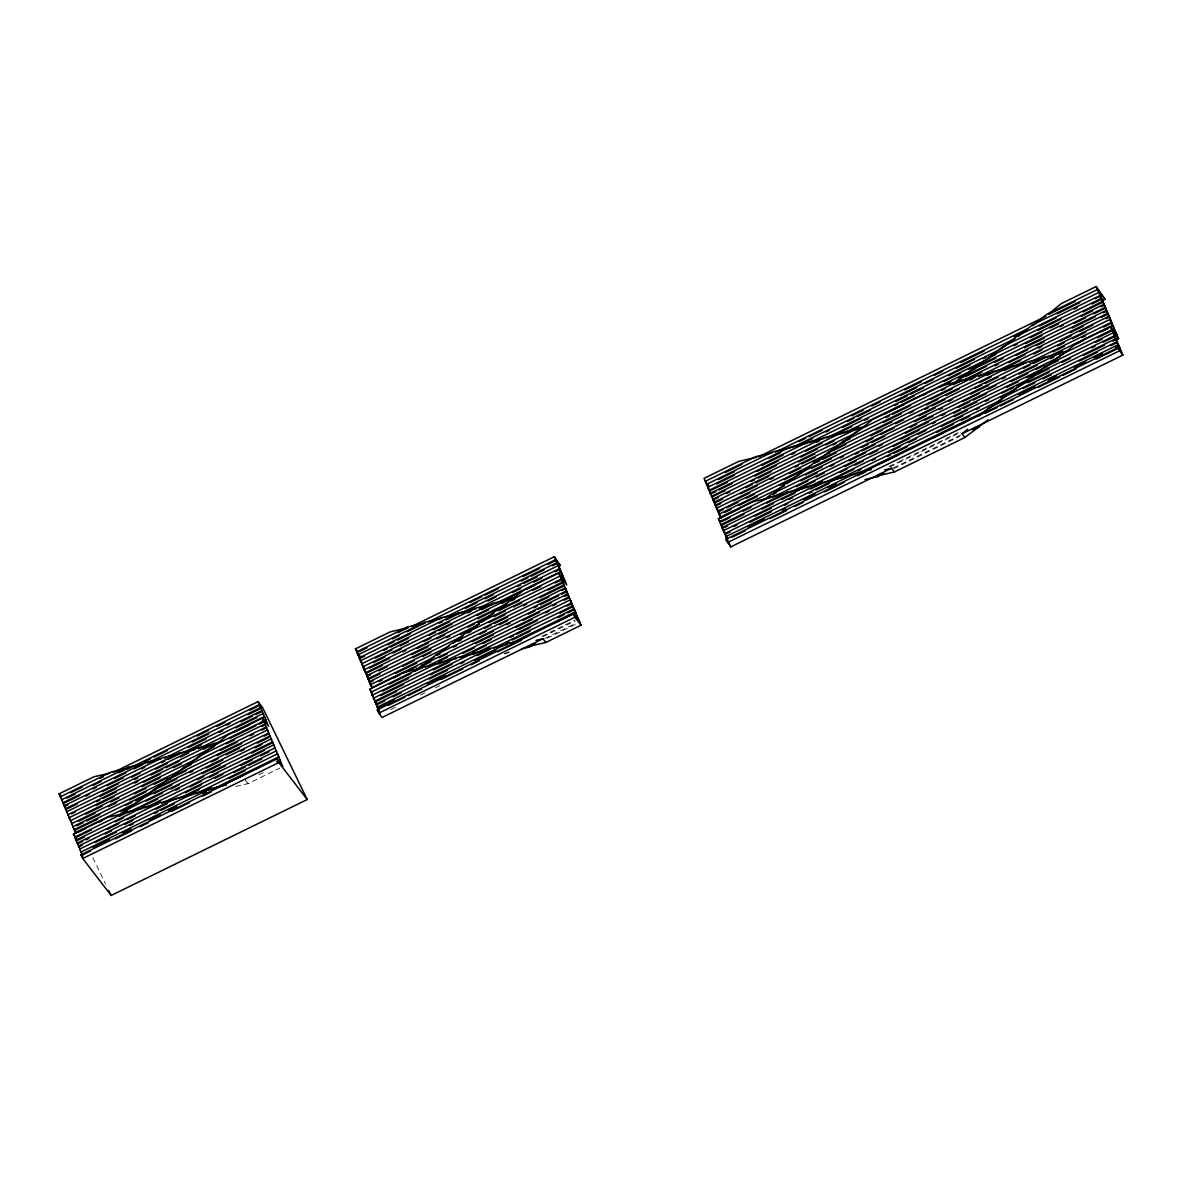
<?xml version="1.0" encoding="UTF-8"?>
<svg xmlns="http://www.w3.org/2000/svg" width="1182" height="1182" viewBox="0 0 1182 1182"><rect width="100%" height="100%" fill="white"/><g stroke="black" fill="none" stroke-linecap="round" stroke-linejoin="round"><path stroke-width="0.75" stroke-dasharray="5 3.75" d="M390.769 709.599L397.359 706.378M420.437 695.09L425.387 692.667M435.272 687.835L440.221 685.412M504.507 653.971L509.442 651.548M258.799 774.771L263.704 772.378M542.036 636.226L574.777 620.151M888.997 466.506L897.759 462.162M898.793 461.719L960.892 431.341M542.922 636.699L575.338 620.846M890.046 466.905L960.996 432.198M235.75 786.458L248.057 783.622L279.75 768.123M544.725 638.457L576.062 623.18M893.311 467.939L961.069 434.858M547.148 638.236L576.55 623.845M893.858 468.633L959.695 436.424M504.463 653.616L509.619 652.434M245.206 779.913L248.057 783.622M92.787 857.63L105.567 883.944"/><path stroke-width="1.5" d="M120.076 814.693L125.691 810.128L271.121 739.001L271.653 739.696L268.61 733.017L154.768 788.704L140.761 800.111M126.223 810.837L140.23 799.416L269.865 736.002L270.397 736.711M169.307 777.992L169.853 778.687L183.86 767.281L184.392 767.975L198.399 756.569L264.857 724.064L267.9 730.727L267.354 730.033L169.307 777.992L155.3 789.399L154.768 788.704M259.227 724.167L264.133 721.774L263.601 721.079L212.937 745.857L198.931 757.263L198.399 756.569M414.985 670.903L421.989 665.2L567.419 594.058L567.951 594.753L564.656 596.363M421.989 665.2L422.521 665.894L436.527 654.473L566.163 591.074L567.301 592.374L565.513 588.695L564.922 588.075L451.081 643.762L437.074 655.183L436.527 654.473M453.016 643.318L465.619 633.05L563.666 585.09L564.198 585.799L539.686 597.782M467.555 632.606L480.158 622.338L562.41 582.105L563.548 583.42L558.658 573.152L523.789 590.202L498.05 610.045M482.108 621.895L494.711 611.626L561.154 579.121L561.701 579.815L555.215 582.992M764.99 499.232L770.59 494.682L1061.451 352.399L1068.484 350.788M772.526 494.239L785.129 483.955L1044.4 357.141L1060.224 353.507M787.064 483.512L799.667 473.243L1027.35 361.884L1044.932 357.836L1044.4 357.141M800.214 473.952L814.221 462.531L1010.3 366.612L1026.124 362.977M1010.3 366.612L1010.846 367.321L993.249 371.355L828.759 451.82L814.753 463.226L814.221 462.531M993.249 371.355L993.796 372.049L976.214 376.098L843.298 441.108L829.291 452.514L828.759 451.82M843.298 441.108L843.845 441.802L857.851 430.396L959.163 380.84L974.987 377.206M953.904 383.145L959.518 378.58L1104.948 307.453L1106.071 308.753L1101.181 298.485L1003.149 346.444L974.589 368.562L974.057 367.868L960.05 379.274L959.518 378.58M1048.715 313.865L1061.318 303.597L1096.172 286.546L1101.063 296.815L1099.94 295.5L1017.687 335.732L1003.681 347.139L1003.149 346.444M1032.226 325.02L1032.773 325.715L1046.779 314.309L1097.428 289.531L1099.807 293.816L1098.684 292.515L1032.226 325.02L1018.219 336.427L1017.687 335.732M978.578 416.212L988.374 408.218L1118.009 344.804L1119.147 346.119L1114.257 335.851L1032.004 376.083L1017.998 387.489M1003.459 398.201L1017.466 386.795L1115.513 338.835L1116.635 340.15L1111.745 329.881L1061.096 354.659L1047.089 366.065L1046.558 365.371L1032.536 376.777L1032.004 376.083M987.989 419.817L964.911 437.473L962.059 433.764L967.659 429.199M62.144 800.495L61.612 799.8L128.055 767.295L128.587 767.99L111.005 772.038L60.356 796.816L60.888 797.51L59.1 793.831L93.954 776.781L109.793 773.146M358.501 655.478L359.047 656.173L355.413 648.888L390.267 631.838L407.849 627.79L407.317 627.095L356.654 651.873L359.697 657.931M70.698 792.723L82.134 787.123M100.101 778.332L103.381 776.737M358.826 651.77L366.996 647.78M398.053 632.592L407.849 627.79M725.408 472.46L741.735 464.467M1048.936 314.205L1075.088 301.41M113.265 772.452L258.045 701.635L262.522 707.442L307.231 799.549L111.152 895.454L82.725 858.501L80.937 854.822L277.031 758.903L282.926 766.571L278.627 756.908L212.834 789.103M411.218 626.711L554.358 556.692L560.401 565.75L556.205 560.298M758.253 456.946L1045.981 316.215M362.209 663.9L357.91 654.858L424.368 622.353L441.95 618.319L441.418 617.625L359.165 657.857L364.056 668.125L362.918 666.811L492.554 603.396L510.136 599.363L509.605 598.653L364.174 669.795L369.065 680.064L367.927 678.764L479.523 624.17M807.587 443.058L790.004 447.106L707.767 487.339L708.299 488.033L706.511 484.339L772.954 451.834L790.551 447.801M67.005 798.116L75.101 794.156M92.935 785.439L101.046 781.479M118.865 772.747L128.587 767.99M392.483 638.915L398.969 635.739M407.066 631.779L424.899 623.062L424.368 622.353M718.39 479.493L734.598 471.559M1057.077 313.821L1079.772 302.725M127.095 769.29L259.301 704.62L259.833 705.314L249.919 710.16M428.357 621.924L555.599 559.677L556.146 560.371L547.872 564.42M775.303 452.218L1028.148 328.537M144.145 761.902L150.764 758.667M154.074 757.056L167.283 750.585M197.039 736.031L208.608 730.373M216.867 726.339L225.127 722.291M432.198 621.008L435.508 619.383M470.2 602.406L481.768 596.747M485.078 595.137L498.302 588.666M523.094 576.55L539.613 568.453M798.973 441.595L805.577 438.359M808.887 436.749L822.111 430.278M851.853 415.724L863.421 410.065M871.681 406.032L879.955 401.983M904.732 389.853L921.266 381.771M934.489 375.315L942.748 371.266M960.922 362.372L984.059 351.054M1013.816 336.501L1025.385 330.842M67.921 804.868L64.641 806.479L62.853 802.785L145.105 762.553L160.929 758.918M62.853 802.785L63.4 803.494L79.844 795.442M93.009 789L96.289 787.389M114.388 778.539L125.898 772.91M134.127 768.891L142.357 764.857M361.352 657.739L364.632 656.128M387.666 644.87L394.241 641.649M397.536 640.038L410.701 633.596M716.528 483.999L734.613 475.149M769.157 458.261L780.681 452.632M1039.613 325.966L1056.058 317.928M1074.157 309.063L1077.437 307.468M1095.537 298.618L1100.472 296.194M147.322 762.996L260.557 707.604L261.089 708.299L258.045 701.635M445.274 617.24L556.855 562.662L557.993 563.977M792.339 447.476L1015.279 338.436M151.148 762.08L157.708 758.874M192.164 742.015L208.579 733.992M226.634 725.157L229.914 723.547M247.954 714.726L259.449 709.111M465.501 608.316L476.981 602.687M485.196 598.683L493.396 594.664M521.292 581.027L527.852 577.806M531.146 576.21L544.267 569.783M552.467 565.764L557.402 563.356L555.599 559.677M796.18 446.56L812.684 438.492M825.893 432.021L829.203 430.411M847.361 421.516L853.965 418.295M857.275 416.67L870.484 410.213M900.211 395.675L916.73 387.593M924.989 383.559L933.233 379.511M956.356 368.208L974.529 359.328M77.451 803.804L65.897 809.463L64.109 805.769L162.156 757.825L179.738 753.776L179.206 753.082L65.365 808.769L68.408 815.432L67.862 814.738L213.292 743.596L220.34 741.986M476.05 608.833L458.453 612.882L360.421 660.841L361.544 662.142M85.887 796.077L89.152 794.481M107.134 785.69L123.475 777.697M141.441 768.906L144.721 767.31M383.825 650.336L387.105 648.741M390.37 647.145L408.337 638.354M439.394 623.165L442.659 621.569M445.924 619.974L459 613.576L458.453 612.882M711.18 490.22L727.521 482.226M761.843 465.442L783.09 455.04M1037.988 330.354L1060.875 319.17M1091.917 303.981L1101.727 299.179L1099.94 295.5M164.461 758.209L261.798 710.589L262.345 711.283L255.74 714.519M460.773 613.266L558.111 565.646L559.249 566.961L554.358 556.692M809.374 442.748L1002.395 348.321M188.101 747.6L206.244 738.735M219.438 732.279L222.748 730.653M240.892 721.788L252.446 716.129M462.96 613.163L474.499 607.504M487.708 601.047L495.952 597.013M517.406 586.523L520.701 584.913M523.995 583.302L537.204 576.846M813.201 441.832L819.806 438.611M842.899 427.308L861.043 418.428M895.69 401.481L907.244 395.837M910.539 394.212L923.748 387.755M948.496 375.654L969.934 365.164M983.143 358.707L986.438 357.097M1101.772 300.937L1105.081 299.327L1096.172 286.546M493.928 613.517L366.686 675.764L367.809 677.079L361.677 663.826L475.504 608.139L493.086 604.091L492.554 603.396M865.239 426.525L858.206 428.135L712.776 499.277L713.898 500.592L710.264 493.308L824.105 437.621L841.687 433.572M988.595 357.156L1102.437 301.469L1103.574 302.784L1098.684 292.515M102.199 791.704L118.688 783.636M131.896 777.18L140.141 773.146M161.594 762.656L164.889 761.045M168.184 759.42L179.738 753.776M375.403 658.064L391.907 649.997M400.151 645.963L408.396 641.929M433.144 629.814L449.648 621.747M467.791 612.867L471.101 611.257M712.451 493.19L715.745 491.579M719.055 489.969L732.249 483.512M756.997 471.411L778.45 460.921M791.644 454.464L794.939 452.839M816.393 442.349L819.687 440.738M989.142 357.851L995.732 354.63M1013.89 345.75L1017.185 344.139M1030.379 337.683L1041.933 332.024M1050.177 327.99L1058.422 323.957M1083.17 311.856L1102.969 302.164L1104.815 305.769L1103.693 304.454L974.057 367.868M181.348 753.54L263.054 713.573L263.586 714.283L261.798 710.589M479.301 607.799L559.367 568.645L559.899 569.34L554.993 571.733M826.395 438.02L989.526 358.22M185.16 752.639L201.501 744.645M235.809 727.861L257.055 717.474M479.833 608.508L486.363 605.302M512.515 592.522L520.686 588.518M533.762 582.12L541.932 578.131M835.172 434.68L851.646 426.628M864.825 420.171L868.12 418.561M894.493 405.662L897.788 404.052M901.083 402.441L914.262 396M943.93 381.49L960.405 373.423M968.634 369.405L976.879 365.371M213.292 743.596L213.839 744.291L196.256 748.339L66.62 811.753L67.152 812.448M844.184 442.201L715.273 505.246L716.41 506.561L711.52 496.292L841.156 432.878L856.98 429.243M99.968 796.387L116.383 788.364M134.438 779.544L137.718 777.933M155.758 769.098L167.253 763.483M180.373 757.056L188.588 753.052M373.305 662.688L384.785 657.074M393 653.055L401.2 649.051M429.096 635.399L435.656 632.193M438.936 630.582L452.071 624.17M481.606 609.72L493.086 604.091M725.187 490.574L712.052 496.987L711.52 496.292M754.722 476.124L776.057 465.678M805.592 451.243L821.992 443.206M974.589 368.562L995.924 358.131M1025.459 343.681L1041.874 335.658M1059.929 326.823L1063.209 325.227M1081.249 316.392L1092.744 310.777M1100.944 306.759L1104.224 305.163M198.517 748.753L264.31 716.573L264.842 717.267M494.815 603.81L560.623 571.63L561.745 572.93L556.855 562.662M843.416 433.292L975.017 368.917M262.315 721.138L265.566 719.557L268.61 726.221L262.345 718.095L227.491 735.145L213.484 746.551L212.937 745.857M233.593 732.545L250.037 724.507M506.871 598.875L518.381 593.246M526.611 589.227L534.84 585.193M847.243 432.376L858.753 426.746M883.427 414.675L904.821 404.214M922.906 395.364L926.2 393.754M939.365 387.327L950.875 381.683M959.104 377.664L970.614 372.035M71.703 813.822L75.013 812.197M96.496 801.692L99.805 800.081M103.115 798.456L116.324 791.984M134.512 783.105L137.821 781.479M151.03 775.008L162.599 769.349M165.908 767.739L179.132 761.267M203.925 749.152L213.839 744.291M369.671 668.066L389.499 658.374M402.722 651.903L406.032 650.277M424.205 641.398L430.809 638.162M439.083 634.113L447.343 630.08M477.085 615.527L488.654 609.868M501.877 603.396L510.136 599.363M713.307 499.971L718.272 497.548M726.531 493.515L729.841 491.889M751.324 481.384L754.618 479.759M757.928 478.149L771.152 471.677M800.894 457.138L817.427 449.042M825.686 445.008L833.945 440.96M965.014 376.851L986.497 366.346M994.756 362.313L1003.016 358.264M1024.498 347.759L1044.327 338.052M1074.083 323.499L1085.652 317.84M1093.911 313.806L1105.48 308.147M215.316 744.128L221.802 740.951M513.239 598.402L516.49 596.807M860.422 428.578L866.982 425.357M952.308 383.633L957.228 381.225M509.25 600.914L559.913 576.136L566.754 584.883L559.367 568.645M229.825 738.558L255.962 725.763M511.422 600.811L514.687 599.215M532.668 590.424L540.839 586.42M886.16 417.497L889.425 415.901M892.706 414.306L910.672 405.515M941.714 390.326L944.994 388.73M953.165 384.726L959.695 381.535L959.163 380.84M183.21 769.113L71.629 823.691L72.161 824.401L69.117 817.722L213.898 746.906M506.915 603.574L365.43 672.78L365.962 673.474L382.421 665.436M857.157 432.257L714.031 502.261L715.154 503.576M961.424 381.254L1106.189 310.438L1107.327 311.738M95.978 805.548L114.078 796.698M143.687 782.203L160.146 774.166M173.296 767.724L181.526 763.705M199.625 754.84L206.2 751.634M416.965 648.534L428.475 642.905M436.705 638.871L444.934 634.852M477.838 618.762L495.938 609.912M714.563 502.956L722.793 498.937M745.812 487.678L752.402 484.457M755.697 482.847L768.847 476.405M798.471 461.926L814.915 453.873M833.014 445.023L836.309 443.413M965.251 380.338L981.695 372.286M994.86 365.859L998.155 364.248M1016.254 355.398L1027.764 349.754M1035.993 345.735L1044.223 341.716M1072.177 328.035L1095.212 316.761M1103.441 312.742L1106.736 311.132M226.486 743.788L234.597 739.829M262.153 726.339L265.389 724.758L263.601 721.079M498.479 610.739L519.548 600.426M843.845 441.802L850.405 438.596M883.22 422.55L901.26 413.715M930.795 399.265L952.131 388.834M970.186 380.013L973.466 378.403M197.63 758.46L70.373 820.707L70.905 821.401M978.548 376.467L1107.445 313.422L1108.583 314.722L1103.693 304.454M85.784 814.132L102.302 806.05M110.576 802.002L118.835 797.968M141.973 786.651L160.146 777.756M367.218 676.473L370.527 674.848M378.787 670.815L387.046 666.766M411.838 654.636L428.357 646.554M446.545 637.659L449.854 636.049M468.028 627.154L474.632 623.919M477.942 622.308L491.165 615.837M715.819 505.955L720.769 503.517M740.597 493.825L757.13 485.743M770.354 479.271L773.649 477.661M795.146 467.141L798.441 465.531M801.751 463.92L814.974 457.449M1008.822 362.623L1025.355 354.541M1038.579 348.069L1041.874 346.459M1069.976 332.703L1083.2 326.247M1101.373 317.352L1107.992 314.116M183.86 767.281L266.098 727.048L266.644 727.743L261.71 730.166M184.392 767.975L190.967 764.754M220.576 750.274L237.035 742.222M250.185 735.795L253.48 734.185M493.854 616.605L505.379 610.961M513.594 606.942L521.823 602.923M548.138 590.054L562.942 582.8M832.586 450.903L845.751 444.476M875.36 429.997L891.804 421.944M909.904 413.094L913.184 411.484M926.348 405.042L937.858 399.413M946.088 395.394L959.252 388.952M987.206 375.27L993.796 372.049M784.434 485.817L720.281 517.199L721.419 518.514L716.528 508.245L829.749 452.854M995.48 371.798L1108.701 316.407L1109.824 317.722L1104.948 307.453M78.721 821.18L95.136 813.157M108.256 806.73L116.471 802.726M134.512 793.89L146.007 788.276M154.207 784.257L167.342 777.845M368.474 679.458L379.954 673.829M412.769 657.783L430.824 648.948M460.359 634.498L476.774 626.475M733.475 500.902L749.89 492.879M789.266 473.613L800.761 467.998M813.881 461.571L822.081 457.567M1004.212 368.474L1020.627 360.451M1033.748 354.024L1041.963 350.02M1060.003 341.184L1071.498 335.57M1079.698 331.551L1092.833 325.124M1105.953 318.712L1109.233 317.101M169.853 778.687L186.195 770.694M217.237 755.505L241.749 743.522M467.791 632.946L471.057 631.351M489.038 622.559L505.379 614.566M523.345 605.775L526.611 604.179M816.407 462.428L819.702 460.817M822.997 459.207L836.176 452.75M870.779 435.833L882.319 430.189M895.498 423.732L903.728 419.713M925.151 409.223L928.446 407.613M931.741 406.002L944.935 399.56M979.538 382.628L991.063 376.984M1004.242 370.542L1010.846 367.321M97.545 819.17L74.673 830.37L72.885 826.691L170.223 779.071M463.226 635.739L369.183 681.748L370.321 683.048M811.827 465.22L717.784 511.23L718.316 511.924L723.266 509.501M1012.619 367.011L1109.957 319.391L1111.08 320.706L1107.445 313.422M76.712 825.76L83.316 822.539M86.611 820.929L99.805 814.472M129.503 799.948L146.007 791.866M159.201 785.409L162.51 783.799M369.715 682.442L373.024 680.832M402.722 666.293L414.261 660.649M422.521 656.616L430.765 652.582M458.808 638.856L462.118 637.246M726.561 507.891L738.115 502.232M746.359 498.198L754.618 494.165M784.316 479.641L800.805 471.574M1016.446 366.095L1023.051 362.859M1057.698 345.912L1064.288 342.691M1072.547 338.658L1085.741 332.201M156.955 788.601L176.753 778.908M189.947 772.452L193.257 770.841M211.401 761.962L218.005 758.741M226.25 754.707L239.444 748.25M264.192 736.135L269.141 733.712L267.354 730.033M458.217 641.235L461.512 639.625M484.605 628.322L491.21 625.101M494.504 623.475L507.713 617.019M537.411 602.495L548.95 596.851M562.159 590.394L565.454 588.784L566.045 589.39L561.154 579.121M811.753 468.294L831.552 458.616M866.199 441.669L872.804 438.433M881.048 434.4L894.257 427.943M919.005 415.842L935.494 407.775M948.703 401.319L951.998 399.693M975.091 388.405L981.695 385.169M984.99 383.559L998.184 377.102M139.535 801.278L75.382 832.66L75.914 833.354L74.126 829.675L155.832 789.709M434.193 657.148L371.695 687.717L372.227 688.412L370.439 684.733L448.879 646.362M720.828 517.893L719.04 514.214L799.106 475.046M1029.507 362.342L1111.213 322.376L1112.336 323.691M125.322 805.592L131.852 802.386M135.132 800.79L151.473 792.797M379.141 681.438L382.407 679.827M395.482 673.445L416.729 663.043M724.477 512.515L731.008 509.309M739.178 505.32L757.16 496.529M780.031 485.329L786.562 482.138M1052.911 351.852L1064.361 346.252M1082.328 337.461L1085.593 335.865M1103.574 327.074L1111.745 323.07M153.896 793.698L171.937 784.863M206.407 768.005L222.807 759.982M240.862 751.161L244.142 749.551M257.277 743.123L268.757 737.509M437.074 655.183L440.354 653.572M453.474 647.145L456.769 645.549M479.729 634.306L486.304 631.099M499.425 624.672L507.625 620.668M533.88 607.814L537.175 606.218M540.455 604.608L558.495 595.772M561.79 594.177L566.71 591.768M805.489 474.972L821.992 466.89M840.166 457.995L843.46 456.385M861.634 447.505L868.238 444.269M871.533 442.659L884.757 436.188M914.469 421.649L926.038 415.99M939.247 409.533L942.556 407.923M970.629 394.182L988.787 385.302M1001.996 378.846L1005.306 377.221M1023.464 368.341L1030.069 365.105M1033.378 363.495L1044.932 357.836M1046.661 357.555L1112.454 325.36L1113.592 326.675L1108.701 316.407M91.546 829.867L75.205 837.861L73.417 834.182L108.286 817.131L125.868 813.083L125.336 812.389L74.673 837.166L76.461 840.845L84.572 836.886M374.014 698.281L369.73 689.239L404.584 672.189L422.166 668.14L421.634 667.446L370.985 692.224L371.517 692.918M721.966 526.005L720.828 524.69L787.286 492.185L787.818 492.894L770.236 496.928L719.572 521.705L720.119 522.4L718.331 518.721L753.185 501.67L770.767 497.622M1112.454 325.36L1117.345 335.644L1110.489 326.882L1075.635 343.947L1061.628 355.354L1061.096 354.659M77.569 832.556L85.784 828.523M98.948 822.096L102.243 820.485M120.328 811.635L131.852 805.991M393.606 677.951L400.196 674.73M403.476 673.119L416.64 666.692M722.468 517.095L740.567 508.245M775.111 491.343L780.046 488.934M1050.488 356.639L1061.997 351.01M1075.162 344.568L1083.392 340.549M1101.476 331.699L1108.066 328.478M146.051 801.13L162.584 793.048M170.843 789L179.103 784.966M202.24 773.649L220.413 764.754M255.12 747.778L261.739 744.542M422.521 665.894L430.795 661.846M439.054 657.813L447.313 653.764M472.106 641.634L493.588 631.129M506.812 624.657L510.122 623.047M528.295 614.152L534.899 610.917M538.209 609.306L551.433 602.835M772.777 494.564L776.086 492.953M800.879 480.823L817.397 472.741M830.621 466.269L833.931 464.659M855.413 454.139L858.708 452.529M862.018 450.918L875.241 444.447M909.948 427.47L916.552 424.235M924.812 420.186L933.086 416.153M962.828 401.599L979.361 393.517M987.62 389.469L995.879 385.435M1019.017 374.118L1037.19 365.223M1050.414 358.752L1053.723 357.141M118.776 815.033L125.262 811.857M413.464 670.888L419.95 667.712M762.065 500.37L770.162 496.396M1063.475 352.93L1068.336 350.552M120.933 814.93L124.169 813.349M415.621 670.785L418.856 669.204M119.323 816.289L125.868 813.083M389.499 684.127L410.73 673.74M721.744 521.602L729.915 517.613M742.99 511.215L751.161 507.226M1097.576 337.771L1112.292 330.576M127.597 812.802L272.362 741.986L272.909 742.68L271.121 739.001M425.55 667.047L568.675 597.043L569.798 598.358M772.585 497.297L1060.313 356.55M141.293 807.055L157.738 799.017M175.837 790.152L179.132 788.557M197.231 779.692L203.806 776.485M212.036 772.452L225.201 766.01M251.515 753.141L271.254 743.478M439.246 661.314L447.476 657.295M475.43 643.614L493.529 634.764M523.153 620.269L539.598 612.232M552.762 605.79L556.042 604.179M564.272 600.16L569.207 597.737M796.269 486.674L807.838 481.015M816.112 476.967L824.386 472.918M849.178 460.788L865.712 452.706M878.95 446.235L882.26 444.609M905.412 433.292L928.55 421.959M941.788 415.488L945.098 413.877M958.321 407.406L969.89 401.747M973.2 400.122L986.438 393.65M1011.231 381.52L1027.779 373.438M1036.038 369.39L1044.312 365.341M82.238 845.219L78.972 846.829L75.929 840.151L142.372 807.646L158.211 804.011M377.117 705.477L375.994 704.177L489.836 648.49L490.367 649.184L472.785 653.232L374.738 701.192L375.876 702.492L372.227 695.208L438.685 662.703L456.267 658.67L455.735 657.96L373.482 698.193L376.526 704.25M1046.558 365.371L1113.001 332.866L1113.533 333.56M115.363 821.83L123.46 817.855M382.495 691.16L408.425 678.468M721.36 525.399L744.054 514.288M766.749 503.192L787.818 492.894M1047.089 366.065L1058.437 360.51M1095.714 342.278L1102.185 339.116M144.721 808.03L273.618 744.97L274.15 745.665L272.362 741.986M439.364 663.885L569.931 600.028L571.054 601.342L566.163 591.074M789.62 492.569L1047.429 366.45M148.563 807.099L160.131 801.44M189.874 786.887L201.442 781.228M209.702 777.195L217.961 773.146M246.063 759.405L264.236 750.511M446.515 661.359L449.825 659.733M463.048 653.277L474.617 647.618M482.877 643.569L491.136 639.521M515.928 627.406L532.447 619.324M545.67 612.852L548.98 611.242M795.117 490.84L798.426 489.215M801.721 487.605L814.945 481.133M844.687 466.58L856.256 460.921M869.479 454.464L877.738 450.416M900.876 439.098L919.064 430.204M932.288 423.747L935.583 422.122M953.771 413.227L960.375 409.991M963.685 408.381L976.908 401.91M1006.65 387.371L1018.219 381.712M1026.478 377.664L1034.738 373.615M871.297 469.594L855.472 473.228L725.837 536.643L726.974 537.958L722.084 527.674L804.336 487.457L821.918 483.408L821.372 482.714L723.34 530.674L727.624 539.716M82.651 841.421L77.717 843.83L77.185 843.135L159.422 802.903L177.005 798.869M85.946 839.811L89.226 838.201M107.326 829.35L118.835 823.721M127.065 819.702L135.295 815.669M380.604 695.681L403.638 684.408M433.247 669.928L449.692 661.89M724.27 527.571L727.551 525.96M762.094 509.073L773.619 503.429M781.834 499.41L794.998 492.968M1032.536 376.777L1048.995 368.725M1062.145 362.298L1070.375 358.264M1091.754 347.818L1095.049 346.208M1103.279 342.174L1114.789 336.545M161.653 803.346L274.874 747.955L275.406 748.649M459.591 657.591L571.187 603.012L571.719 603.707L566.799 606.115M806.656 487.826L1032.891 377.161M168.745 800.82L172.025 799.224M185.16 792.797L201.561 784.774M214.696 778.347L222.896 774.343M240.951 765.508L252.431 759.893M260.646 755.874L268.846 751.87M461.778 657.488L465.058 655.892M473.258 651.873L486.393 645.446M519.208 629.4L537.249 620.565M818.757 482.877L822.051 481.251M840.225 472.372L846.829 469.136M855.088 465.102L863.333 461.069M893.06 446.53L909.579 438.448M917.838 434.4L926.097 430.366M954.169 416.64L967.378 410.169M985.537 401.289L988.846 399.679M1002.055 393.207L1013.609 387.548M1016.919 385.938L1028.473 380.279M82.725 855.783L80.937 852.104L210.573 788.689L211.105 789.384L193.523 793.432L79.682 849.119L80.213 849.814L78.426 846.12L176.473 798.175L194.055 794.127M105.109 834.034L111.655 830.843M124.716 824.445L132.886 820.441M155.773 809.256L167.209 803.657M375.27 701.886L396.517 691.5M430.839 674.7L452.071 664.314M733.682 526.566L736.947 524.971M754.914 516.179L771.255 508.186M789.236 499.395L792.501 497.799M810.483 489.008L821.918 483.408M1027.808 382.702L1049.04 372.3M1083.362 355.516L1104.609 345.129M1112.779 341.125L1116.044 339.53M1115.424 340.18L1118.6 338.628L1109.957 319.391M178.778 798.559L276.13 750.939L276.662 751.634L273.618 744.97M473.435 654.429L572.428 605.997L573.566 607.312M823.691 483.098L1016.712 388.671M182.619 797.643L199.123 789.576M233.77 772.629L245.309 766.97M248.619 765.36L261.813 758.903M480.572 651.888L488.831 647.854M510.269 637.364L513.579 635.753M516.874 634.143L530.068 627.686M559.766 613.163L571.32 607.504M835.777 478.149L853.921 469.269M872.065 460.389L875.374 458.779M888.568 452.322L900.123 446.678M908.367 442.644L916.611 438.596M941.36 426.495L962.813 416.005M976.007 409.548L979.317 407.938M1000.755 397.447L1004.05 395.837M1007.359 394.212L1013.949 390.991M1110.696 345.75L1117.3 342.514L1116.754 341.82L1002.927 397.507L988.92 408.913L988.374 408.218M95.062 842.544L116.516 832.054M129.71 825.597L133.019 823.987M154.458 813.497L157.767 811.886M161.062 810.261L174.256 803.804M376.526 704.871L384.771 700.837M393.03 696.804L401.274 692.77M429.317 679.044L447.476 670.164M460.67 663.708L463.965 662.097M477.173 655.641L488.713 649.997M725.127 534.353L730.077 531.93M749.876 522.252L771.314 511.762M784.523 505.305L787.818 503.68M809.271 493.19L812.566 491.579M815.861 489.969L829.07 483.512M1023.257 388.523L1034.797 382.865M1043.056 378.831L1051.3 374.797M1079.343 361.086L1097.502 352.206M195.68 793.89L277.371 753.924L277.918 754.633L276.13 750.939M493.618 648.15L573.684 608.996L574.821 610.296L569.931 600.028M840.712 478.37L1002.203 399.383M207.648 789L210.913 787.404M228.894 778.598L245.235 770.605M505.586 643.259L508.866 641.663M512.131 640.053L530.097 631.262M557.874 617.684L564.42 614.477M567.685 612.882L574.216 609.69L576.062 613.281L574.94 611.981L510.787 643.363M857.733 471.012L861.028 469.387M887.387 456.503L890.681 454.893M893.976 453.267L907.17 446.826M936.824 432.317L953.298 424.264M961.542 420.231L969.772 416.197M996.145 403.298L1001.08 400.875M579.224 621.629L573.329 613.96L377.25 709.88L380.279 713.825L377.25 707.161L506.871 643.747L520.952 640.511M92.964 847.184L109.365 839.146M122.5 832.734L130.7 828.715M148.755 819.894L160.235 814.265M168.45 810.261L176.65 806.242M202.905 793.403L206.185 791.792M394.197 699.833L377.782 707.855L377.25 707.161M427.012 683.772L445.053 674.952M474.603 660.502L495.923 650.07M747.704 526.906L764.119 518.883M782.174 510.048L785.454 508.437M803.494 499.617L814.989 493.987M828.109 487.575L836.324 483.556M1018.456 394.463L1034.856 386.44M1047.991 380.028L1056.191 376.009M1074.246 367.174L1085.726 361.559M1093.941 357.54L1102.141 353.536M1115.261 347.109L1118.541 345.513M857.733 473.642L987.679 410.08M226.53 783.356L242.975 775.318M256.139 768.876L259.434 767.266M519.548 640.023L527.763 636.005M554.092 623.136L573.831 613.473M881.299 463.078L897.744 455.026M910.908 448.599L914.203 446.988M932.288 438.138L943.812 432.494M952.027 428.475L965.192 422.033M964.911 437.473L894.434 471.958L891.583 468.235L730.727 546.911L725.837 539.361L1118.009 347.523L1121.644 352.088L1116.754 341.82M82.193 855.088L90.453 851.04M115.245 838.924L131.763 830.828M140.037 826.794L148.297 822.746M171.434 811.428L189.608 802.548M202.831 796.077L211.09 792.029M388.405 705.299L404.938 697.217M408.248 695.592L421.472 689.121M441.3 679.428L462.783 668.923M471.042 664.875L479.301 660.841M497.489 651.947L520.627 640.629M732.057 537.204L745.266 530.733M770.058 518.617L786.591 510.521M794.851 506.487L803.11 502.439M824.593 491.934L844.436 482.226M857.644 475.77L865.918 471.721M985.404 413.272L996.973 407.613M1000.282 406.002L1013.491 399.531M1038.284 387.4L1059.766 376.895M1063.076 375.285L1076.3 368.814M1096.128 359.106L1119.265 347.789L1119.797 348.498M276.647 761.489L279.883 759.908L280.415 760.602L277.179 762.183M377.25 709.88L378.831 713.13L574.91 617.211L581.071 625.234L545.833 642.476L528.251 646.51L528.797 647.204L535.712 643.821M727.418 542.612L1119.59 350.773L1122.9 355.073L962.059 433.764M82.725 858.501L278.819 762.582L307.231 799.549M545.833 642.476L542.981 638.753L382.126 717.43L378.831 713.13M528.251 646.51L534.84 643.289M883.973 473.465L877.384 476.686L876.852 475.991L883.442 472.77M972.328 429.288L978.918 426.067M972.875 429.982L979.45 426.761M959.695 381.535L942.113 385.583L872.39 419.684L858.383 431.09L857.851 430.396M771.743 452.942L755.919 456.577L705.255 481.355L707.634 485.654L706.511 484.339M756.45 457.271L738.868 461.32L703.999 478.37L708.89 488.639M856.004 473.923L838.422 477.971L724.581 533.658L725.718 534.958M821.372 482.714L838.969 478.666M787.286 492.185L804.868 488.151M884.55 469.845L891.583 468.235M876.852 475.991L894.434 471.958M864.958 479.552L877.384 476.686M509.605 598.653L516.637 597.043M441.418 617.625L459 613.576M407.317 627.095L424.899 623.062M489.836 648.49L507.418 644.441L506.871 643.747M455.735 657.96L473.317 653.927L472.785 653.232M535.948 640.363L542.981 638.753M421.634 667.446L439.216 663.398L438.685 662.703M521.513 648.888L528.797 647.204M179.206 753.082L195.03 749.447M128.055 767.295L145.637 763.262L145.105 762.553M210.573 788.689L226.397 785.055M125.336 812.389L142.919 808.34M1098.019 290.137L1105.081 299.327M1111.745 329.881L1118.6 338.628M1114.257 335.851L1115.38 337.166L1110.489 326.882M1119.856 348.409L1120.388 349.104L1118.6 345.425M824.105 437.621L824.637 438.315L807.055 442.363L709.008 490.323L710.146 491.623M706.866 483.275L708.875 485.905M710.264 493.308L710.81 494.002L707.767 487.339M716.528 508.245L717.666 509.545L712.776 499.277M719.04 514.214L720.163 515.529L715.273 505.246M718.331 518.721L720.414 521.439M722.084 527.674L722.616 528.384L719.572 521.705M723.931 531.279L724.463 531.974L723.266 529.521M725.837 539.361L729.471 543.927M559.958 569.251L560.49 569.946L558.702 566.267M561.864 574.615L563.001 575.93M558.658 573.152L565.498 581.899L560.623 571.63M561.745 579.727L562.292 580.436L560.504 576.742M568.01 594.664L568.557 595.359L563.666 585.09M571.778 603.633L572.31 604.327L567.419 594.058M577.437 617.95L578.574 619.265M579.283 621.555L579.83 622.249L574.94 611.981M355.413 648.888L357.496 651.607M356.654 651.873L360.274 656.424M364.174 669.795L365.312 671.11M370.439 684.733L371.562 686.033L366.686 675.764M369.73 689.239L371.813 691.958M372.227 695.208L373.364 696.523L371.576 692.844M374.62 699.508L373.482 698.193M377.841 707.767L378.373 708.476L376.585 704.782M265.566 719.557L266.098 720.252L263.054 713.573M278.627 756.908L279.174 757.618L277.371 753.924M59.1 793.831L61.198 796.55M69.117 817.722L69.664 818.417L67.862 814.738M72.885 826.691L73.417 827.385L71.629 823.691M73.417 834.182L76.549 838.245M80.937 852.104L81.469 852.798L79.682 849.119M80.937 854.822L82.962 857.452M1115.513 338.835L1117.3 342.514M1119.265 347.789L1122.9 355.073M1118.009 347.523L1119.59 350.773M709.614 490.929L710.796 493.382M721.419 525.31L722.616 527.763M725.837 536.643L728.88 543.306M728.289 541.474L730.727 546.911M562.41 582.105L564.198 585.799M571.187 603.012L572.975 606.706M572.428 605.997L581.071 625.234M573.329 613.96L574.91 617.211M362.918 666.811L364.706 670.49M367.927 678.764L370.971 685.427M374.738 701.192L379.038 710.234M260.557 707.604L262.345 711.283M262.345 718.095L264.133 721.774M277.031 758.903L278.819 762.582M108.759 890.534L111.152 895.454M60.356 796.816L63.4 803.494"/></g></svg>
